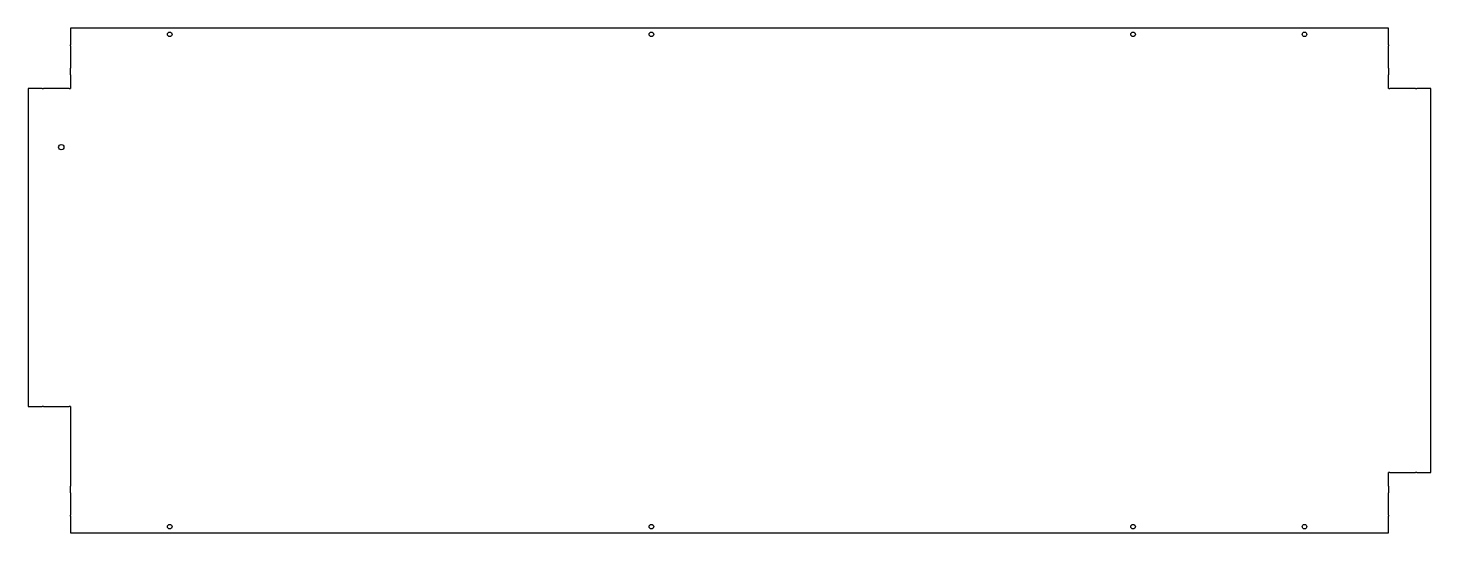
# Model space of a CAD drawing. Header units: millimetres. Extents: x -910 to 1857, y -436 to 561.
import ezdxf

# ---------------------------------------------------------------- set-up
doc = ezdxf.new("R2010")
doc.units = ezdxf.units.MM
doc.layers.add('Default', color=7, linetype='Continuous')
doc.layers.add('PAINEL_MOVEL_830', color=7, linetype='Continuous')

# ---------------------------------------------------------------- blocks, each defined once
blk = doc.blocks.new('SE')
at = {"layer": 'PAINEL_MOVEL_830', "color": 7, "linetype": 'Continuous'}
for p, q in [((1773.7, 561), (-826.3, 561)), ((-826.3, 561), (-826.3, 527.9)), ((1773.7, 527.9), (1773.7, 561)), ((-826.3, 525.9), (-826.3, 527.9)), ((-826.3, 525.9), (-826.3, 481.7)), ((1773.7, 527.9), (1773.7, 525.9)), ((1773.7, 481.7), (1773.7, 525.9)), ((-826.3, 468.7), (-826.3, 481.7)), ((1773.7, 481.7), (1773.7, 468.7)), ((-826.3, 468.7), (-826.3, 441.6)), ((1773.7, 441.6), (1773.7, 468.7)), ((-909.8, 441.6), (-909.8, -186.4)), ((-881.7, 441.6), (-909.8, 441.6)), ((-881.7, 441.6), (-879.6, 441.6)), ((-828.4, 441.6), (-879.6, 441.6)), ((-828.4, 441.6), (-826.4, 441.6)), ((-826.4, 441.6), (-826.3, 441.6)), ((1773.8, 441.6), (1773.7, 441.6)), ((1773.8, 441.6), (1775.8, 441.6)), ((1827, 441.6), (1775.8, 441.6)), ((1827, 441.6), (1829.1, 441.6)), ((1857.2, 441.6), (1829.1, 441.6)), ((1857.2, -316.4), (1857.2, 441.6)), ((-909.8, -186.4), (-881.7, -186.4)), ((-879.6, -186.4), (-881.7, -186.4)), ((-879.6, -186.4), (-828.4, -186.4)), ((-826.4, -186.4), (-828.4, -186.4)), ((-826.3, -186.4), (-826.4, -186.4)), ((-826.3, -186.4), (-826.3, -343.5)), ((1773.7, -343.5), (1773.7, -316.4)), ((1773.8, -316.4), (1773.7, -316.4)), ((1775.8, -316.4), (1773.8, -316.4)), ((1775.8, -316.4), (1827, -316.4)), ((1829.1, -316.4), (1827, -316.4)), ((1829.1, -316.4), (1857.2, -316.4)), ((-826.3, -356.6), (-826.3, -343.5)), ((-826.3, -356.6), (-826.3, -400.8)), ((1773.7, -343.5), (1773.7, -356.6)), ((1773.7, -400.8), (1773.7, -356.6)), ((-826.3, -402.8), (-826.3, -400.8)), ((-826.3, -402.8), (-826.3, -435.9)), ((1773.7, -400.8), (1773.7, -402.8)), ((1773.7, -435.9), (1773.7, -402.8)), ((-826.3, -435.9), (1773.7, -435.9))]:
    blk.add_line(p, q, dxfattribs=at)
for centre, radius in [((-630.3, 548.5), 4.5), ((319.7, 548.5), 4.5), ((1269.7, 548.5), 4.5), ((1607.7, 548.5), 4.5), ((-844.2, 325.8), 5.25), ((-630.3, -423.4), 4.5), ((319.7, -423.4), 4.5), ((1269.7, -423.4), 4.5), ((1607.7, -423.4), 4.5)]:
    blk.add_circle(centre, radius, dxfattribs=at)

msp = doc.modelspace()

# ---------------------------------------------------------------- block references
at = {"layer": 'Default'}
msp.add_blockref('SE', (0, 0), dxfattribs=at)

doc.saveas('drawing.dxf')
